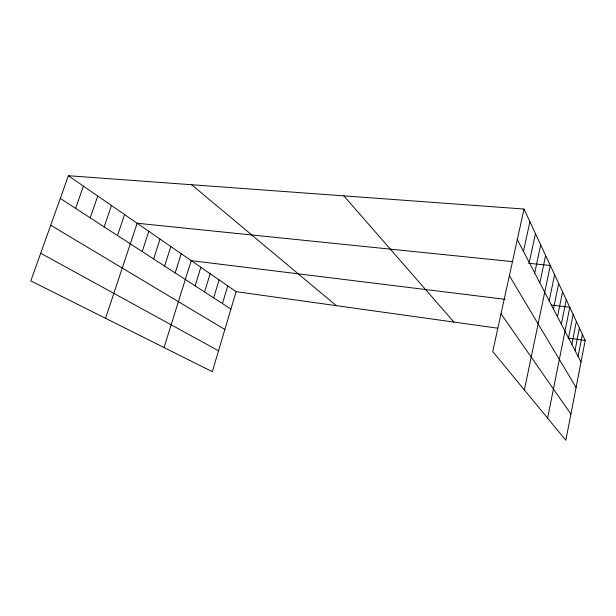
<?xml version="1.0" encoding="UTF-8"?>
<svg xmlns="http://www.w3.org/2000/svg" width="616" height="616" viewBox="0 0 616 616"><rect width="100%" height="100%" fill="white"/><g stroke="black" fill="none" stroke-linecap="round" stroke-linejoin="round"><path stroke-width="0.92" d="M578.077 356.387L582.382 334.349M524.008 209.04L585.2 340.402L565.827 440.271L492.723 351.513L524.008 209.04L68.399 175.729L30.8 280.904L212.312 371.702L236.097 291.661L68.399 175.729M575.021 350.512L579.433 328.028M568.491 337.953L573.149 314.53M571.833 344.375L576.36 321.429M547.593 418.133L569.785 307.307L551.405 305.043M561.33 324.185L566.258 299.746M557.48 316.793L562.562 291.807M553.445 309.024L558.681 283.476M549.195 300.862L554.6 274.713M524.37 389.936L550.296 265.488L528.482 263.255M539.855 282.906L545.63 255.455M534.711 273.011L540.686 244.852M529.252 262.524L535.458 233.626M523.461 251.397L529.906 221.706M222.445 303.549L227.751 285.886M213.66 297.859L219.104 279.91M204.558 291.953L210.148 273.72M195.126 285.839L200.862 267.298M164.033 347.555L191.23 260.637L505.143 299.338M175.167 272.903L181.235 253.73M164.603 266.058L170.848 246.554M153.623 258.943L160.052 239.093M142.196 251.536L148.826 231.331M105.552 318.295L137.137 223.246L512.705 261.646M117.517 235.535L124.578 214.568M104.158 226.88L111.465 205.498M90.198 217.833L97.759 196.027M75.591 208.362L83.414 186.109M236.097 291.661L497.79 328.197M568.114 338.015L585.2 340.402M40.687 253.245L218.526 350.781M50.704 225.21L224.855 329.483M60.276 198.437L230.931 309.047M191.684 184.746L336.267 305.644M343.874 195.873L453.9 322.068M501.016 313.767L570.909 414.067M509.37 275.706L576.068 387.464M517.309 239.555L581.011 362.015"/></g></svg>
